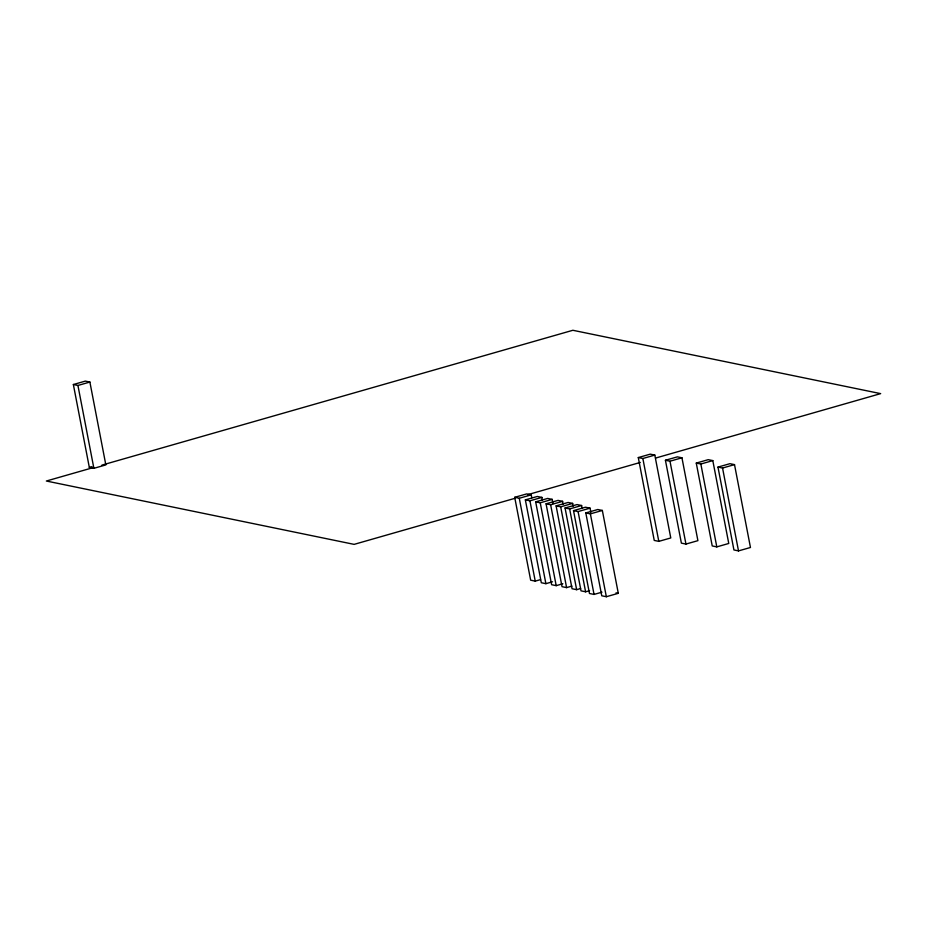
<?xml version="1.0" encoding="UTF-8"?>
<svg xmlns="http://www.w3.org/2000/svg" width="927" height="927" viewBox="0 0 927 927"><rect width="100%" height="100%" fill="white"/><g stroke="black" fill="none" stroke-linecap="round" stroke-linejoin="round"><path stroke-width="1.39" d="M73.36 384.52L85.319 381.113L89.884 382.051L105.84 464.914L93.882 468.32L89.316 467.382L73.36 384.52L77.926 385.458L89.884 382.051M89.316 467.382L91.97 466.629M93.581 467.498L46.35 481.02L354.126 544.369L515.273 498.228M101.924 465.111L572.874 330.279L880.65 393.627L655.586 458.065M638.286 457.567L650.244 454.149L654.81 455.087L670.777 537.95L658.807 541.368L654.242 540.418L638.286 457.567L642.851 458.506L654.81 455.087M540.545 579.618L535.238 581.125L530.661 580.186L514.705 497.324L526.663 493.917L531.241 494.856L531.774 497.672M527.776 494.647L640.314 462.434M514.705 497.324L519.282 498.262L531.241 494.856M552.527 581.774L545.887 583.674L541.31 582.735L525.354 499.873L537.312 496.466L541.889 497.405L542.422 500.209M665.424 460.267L677.382 456.86L681.948 457.799L697.904 540.661L685.945 544.068L681.38 543.129L665.424 460.267L669.989 461.206L681.948 457.799M525.354 499.873L529.92 500.812L541.889 497.405M562.84 583.755L556.2 585.655L551.623 584.705L535.667 501.843L547.625 498.436L552.202 499.375L553.013 503.593M535.667 501.843L540.244 502.793L552.202 499.375M571.913 586.096L566.594 587.614L562.029 586.675L546.073 503.813L558.031 500.395L562.596 501.345L563.141 504.149M546.073 503.813L550.638 504.752L562.596 501.345M696.27 463.083L708.228 459.665L712.805 460.603L728.761 543.465L716.803 546.884L712.226 545.933L696.27 463.083L700.847 464.021L712.805 460.603M580.626 588.541L576.64 589.676L572.063 588.738L556.107 505.875L568.077 502.469L572.643 503.407L573.187 506.223M556.107 505.875L560.684 506.826L572.643 503.407M589.584 590.661L585.597 591.797L581.02 590.847L565.064 507.996L577.023 504.578L581.6 505.516L582.144 508.332M565.064 507.996L569.641 508.935L581.6 505.516M717.973 467.092L729.931 463.685L734.508 464.624L750.464 547.486L738.506 550.893L733.929 549.954L717.973 467.092L722.55 468.031L734.508 464.624M602.017 592.156L594.045 594.427L589.468 593.489L573.512 510.626L585.47 507.22L590.047 508.158L590.858 512.376M573.512 510.626L578.089 511.565L590.047 508.158M585.806 512.921L597.776 509.514L602.341 510.453L618.297 593.315L606.339 596.721L601.762 595.783L585.806 512.921L590.383 513.859L602.341 510.453M616.015 592.84L618.297 593.315M722.55 468.031L738.506 550.893M700.847 464.021L716.803 546.884M669.989 461.206L685.945 544.068M642.851 458.506L658.807 541.368M590.383 513.859L606.339 596.721M578.089 511.565L594.045 594.427M569.641 508.935L585.597 591.797M560.684 506.826L576.64 589.676M550.638 504.752L566.594 587.614M540.244 502.793L556.2 585.655M529.92 500.812L545.887 583.674M519.282 498.262L535.238 581.125M77.926 385.458L93.882 468.32"/></g></svg>
